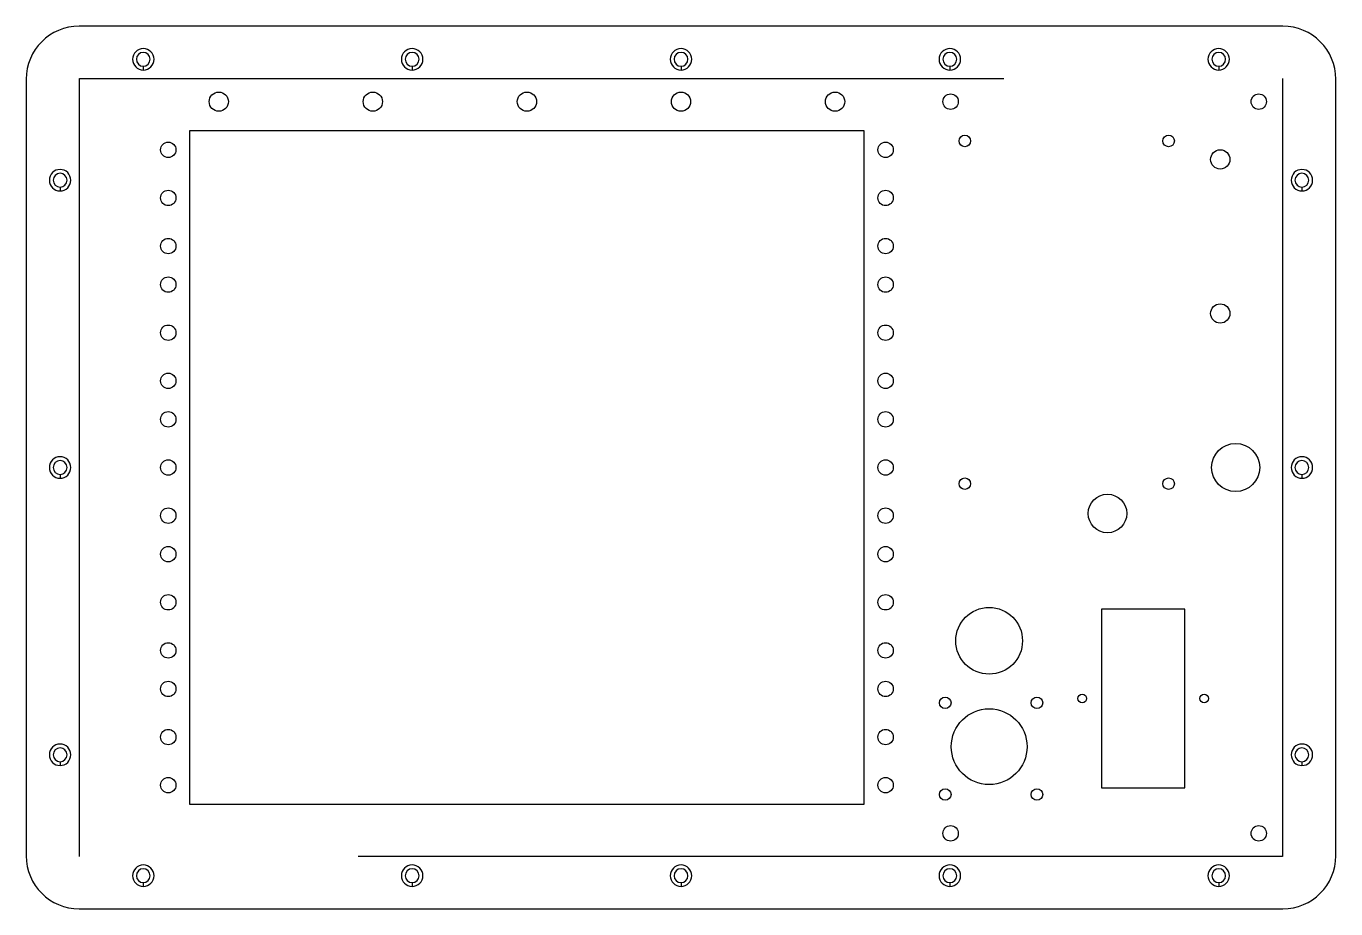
# Model space of a CAD drawing. Header units: inches. Extents: x -8.5 to 8.5, y -5.7 to 5.7.
import ezdxf

# ---------------------------------------------------------------- set-up
doc = ezdxf.new("R2010")
doc.units = ezdxf.units.IN
doc.header["$MEASUREMENT"] = 0
doc.linetypes.add('ACAD_ISO03W100', pattern=[30, 12, -18])
doc.layers.get('0').update_dxf_attribs({"lineweight": 25, "true_color": 0xffffff})

# ---------------------------------------------------------------- blocks, each defined once
blk = doc.blocks.new('FACEFEAT')
at = {"color": 0}
for p, q in [((128.0795, 215.9), (-128.0795, 215.9)), ((-97.02165, 204.724), (-98.2853, 204.724)), ((-2.27965, 204.724), (-3.5433, 204.724)), ((92.46235, 204.724), (91.1987, 204.724)), ((-145.542, 198.4375), (-145.542, -198.4375)), ((145.542, -198.4375), (145.542, 198.4375)), ((-136.89965, 177.292), (-138.1633, 177.292)), ((132.34035, 177.292), (131.0767, 177.292)), ((-136.89965, 88.646), (-138.1633, 88.646)), ((132.34035, 88.646), (131.0767, 88.646)), ((-136.89965, 0), (-138.1633, 0)), ((132.34035, 0), (131.0767, 0)), ((-136.89965, -88.646), (-138.1633, -88.646)), ((132.34035, -88.646), (131.0767, -88.646)), ((-136.89965, -177.292), (-138.1633, -177.292)), ((132.34035, -177.292), (131.0767, -177.292)), ((-97.02165, -204.724), (-98.2853, -204.724)), ((-2.27965, -204.724), (-3.5433, -204.724)), ((92.46235, -204.724), (91.1987, -204.724)), ((-128.0795, -215.9), (128.0795, -215.9))]:
    blk.add_line(p, q, dxfattribs=at)
for centre, radius, start, end in [((-128.0795, 198.4375), 17.4625, 90, 180), ((128.0795, 198.4375), 17.4625, 0, 90), ((-94.742, 204.724), 3.5433, 0, 180), ((0, 204.724), 3.5433, 0, 180), ((94.742, 204.724), 3.5433, 0, 180), ((-94.742, 204.724), 3.5433, 180, 0), ((-94.742, 204.724), 2.27965, 0, 180), ((-94.742, 204.724), 2.27965, 180, 0), ((0, 204.724), 3.5433, 180, 0), ((0, 204.724), 2.27965, 0, 180), ((0, 204.724), 2.27965, 180, 0), ((94.742, 204.724), 3.5433, 180, 0), ((94.742, 204.724), 2.27965, 0, 180), ((94.742, 204.724), 2.27965, 180, 0), ((-134.62, 177.292), 3.5433, 0, 180), ((-134.62, 177.292), 3.5433, 180, 0), ((-134.62, 177.292), 2.27965, 0, 180), ((-134.62, 177.292), 2.27965, 180, 0), ((134.62, 177.292), 3.5433, 0, 180), ((134.62, 177.292), 3.5433, 180, 0), ((134.62, 177.292), 2.27965, 0, 180), ((134.62, 177.292), 2.27965, 180, 0), ((-134.62, 88.646), 3.5433, 0, 180), ((-134.62, 88.646), 2.27965, 0, 180), ((134.62, 88.646), 3.5433, 0, 180), ((134.62, 88.646), 2.27965, 0, 180), ((-134.62, 88.646), 3.5433, 180, 0), ((-134.62, 88.646), 2.27965, 180, 0), ((134.62, 88.646), 3.5433, 180, 0), ((134.62, 88.646), 2.27965, 180, 0), ((-134.62, 0), 3.5433, 0, 180), ((-134.62, 0), 3.5433, 180, 0), ((-134.62, 0), 2.27965, 0, 180), ((-134.62, 0), 2.27965, 180, 0), ((134.62, 0), 3.5433, 0, 180), ((134.62, 0), 3.5433, 180, 0), ((134.62, 0), 2.27965, 0, 180), ((134.62, 0), 2.27965, 180, 0), ((-134.62, -88.646), 3.5433, 0, 180), ((134.62, -88.646), 3.5433, 0, 180), ((-134.62, -88.646), 3.5433, 180, 0), ((-134.62, -88.646), 2.27965, 0, 180), ((-134.62, -88.646), 2.27965, 180, 0), ((134.62, -88.646), 3.5433, 180, 0), ((134.62, -88.646), 2.27965, 0, 180), ((134.62, -88.646), 2.27965, 180, 0), ((-134.62, -177.292), 3.5433, 0, 180), ((-134.62, -177.292), 2.27965, 0, 180), ((134.62, -177.292), 3.5433, 0, 180), ((134.62, -177.292), 2.27965, 0, 180), ((-134.62, -177.292), 3.5433, 180, 0), ((-134.62, -177.292), 2.27965, 180, 0), ((134.62, -177.292), 3.5433, 180, 0), ((134.62, -177.292), 2.27965, 180, 0), ((-128.0795, -198.4375), 17.4625, 180, 270), ((128.0795, -198.4375), 17.4625, 270, 0), ((-94.742, -204.724), 3.5433, 0, 180), ((-94.742, -204.724), 2.27965, 0, 180), ((0, -204.724), 3.5433, 0, 180), ((0, -204.724), 2.27965, 0, 180), ((94.742, -204.724), 3.5433, 0, 180), ((94.742, -204.724), 2.27965, 0, 180), ((-94.742, -204.724), 3.5433, 180, 0), ((-94.742, -204.724), 2.27965, 180, 0), ((0, -204.724), 3.5433, 180, 0), ((0, -204.724), 2.27965, 180, 0), ((94.742, -204.724), 3.5433, 180, 0), ((94.742, -204.724), 2.27965, 180, 0)]:
    blk.add_arc(centre, radius, start, end, dxfattribs=at)

msp = doc.modelspace()

# ---------------------------------------------------------------- linework, layer by layer
at = {"linetype": 'ACAD_ISO03W100'}
for p, q in [((-7.81, 5.05), (7.81, 5.05)), ((-7.81, -5.05), (-7.81, 5.05)), ((7.81, 5.05), (7.81, -5.05)), ((7.81, -5.05), (-7.81, -5.05))]:
    msp.add_line(p, q, dxfattribs=at)
for p, q in [((-6.375, 4.375), (2.375, 4.375)), ((-6.375, -4.375), (-6.375, 4.375)), ((2.375, 4.375), (2.375, -4.375)), ((6.541, -1.839), (5.459, -1.839)), ((5.459, -1.839), (5.459, -4.161)), ((6.541, -4.161), (6.541, -1.839)), ((5.459, -4.161), (6.541, -4.161)), ((2.375, -4.375), (-6.375, -4.375))]:
    msp.add_line(p, q)
for centre, radius in [((-6, 4.75), 0.125), ((-4, 4.75), 0.125), ((-2, 4.75), 0.125), ((0, 4.75), 0.125), ((2, 4.75), 0.125), ((3.5, 4.75), 0.1), ((7.5, 4.75), 0.1), ((3.685, 4.24), 0.075), ((6.33, 4.24), 0.075), ((-6.656, 4.125), 0.1), ((2.656, 4.125), 0.1), ((7, 4), 0.125), ((-6.656, 3.5), 0.1), ((2.656, 3.5), 0.1), ((-6.656, 2.875), 0.1), ((2.656, 2.875), 0.1), ((-6.656, 2.375), 0.1), ((2.656, 2.375), 0.1), ((7, 2), 0.125), ((-6.656, 1.75), 0.1), ((2.656, 1.75), 0.1), ((-6.656, 1.125), 0.1), ((2.656, 1.125), 0.1), ((-6.656, 0.625), 0.1), ((2.656, 0.625), 0.1), ((7.2, 0), 0.312), ((-6.656, 0), 0.1), ((2.656, 0), 0.1), ((3.685, -0.21), 0.075), ((6.33, -0.21), 0.075), ((5.536, -0.597), 0.25), ((-6.656, -0.625), 0.1), ((2.656, -0.625), 0.1), ((-6.656, -1.125), 0.1), ((2.656, -1.125), 0.1), ((-6.656, -1.75), 0.1), ((2.656, -1.75), 0.1), ((4, -2.25), 0.433), ((-6.656, -2.375), 0.1), ((2.656, -2.375), 0.1), ((-6.656, -2.875), 0.1), ((2.656, -2.875), 0.1), ((3.43, -3.055), 0.075), ((4.621, -3.055), 0.075), ((5.209, -3), 0.0565), ((6.791, -3), 0.0565), ((4, -3.625), 0.492), ((-6.656, -3.5), 0.1), ((2.656, -3.5), 0.1), ((-6.656, -4.125), 0.1), ((2.656, -4.125), 0.1), ((3.43, -4.246), 0.075), ((4.621, -4.246), 0.075), ((3.5, -4.75), 0.1), ((7.5, -4.75), 0.1)]:
    msp.add_circle(centre, radius)

# ---------------------------------------------------------------- block references
at = {"color": 0, "xscale": 0.03937007874, "yscale": 0.03937007874, "rotation": 90}
msp.add_blockref('FACEFEAT', (0, 0), dxfattribs=at)

doc.saveas('drawing.dxf')
